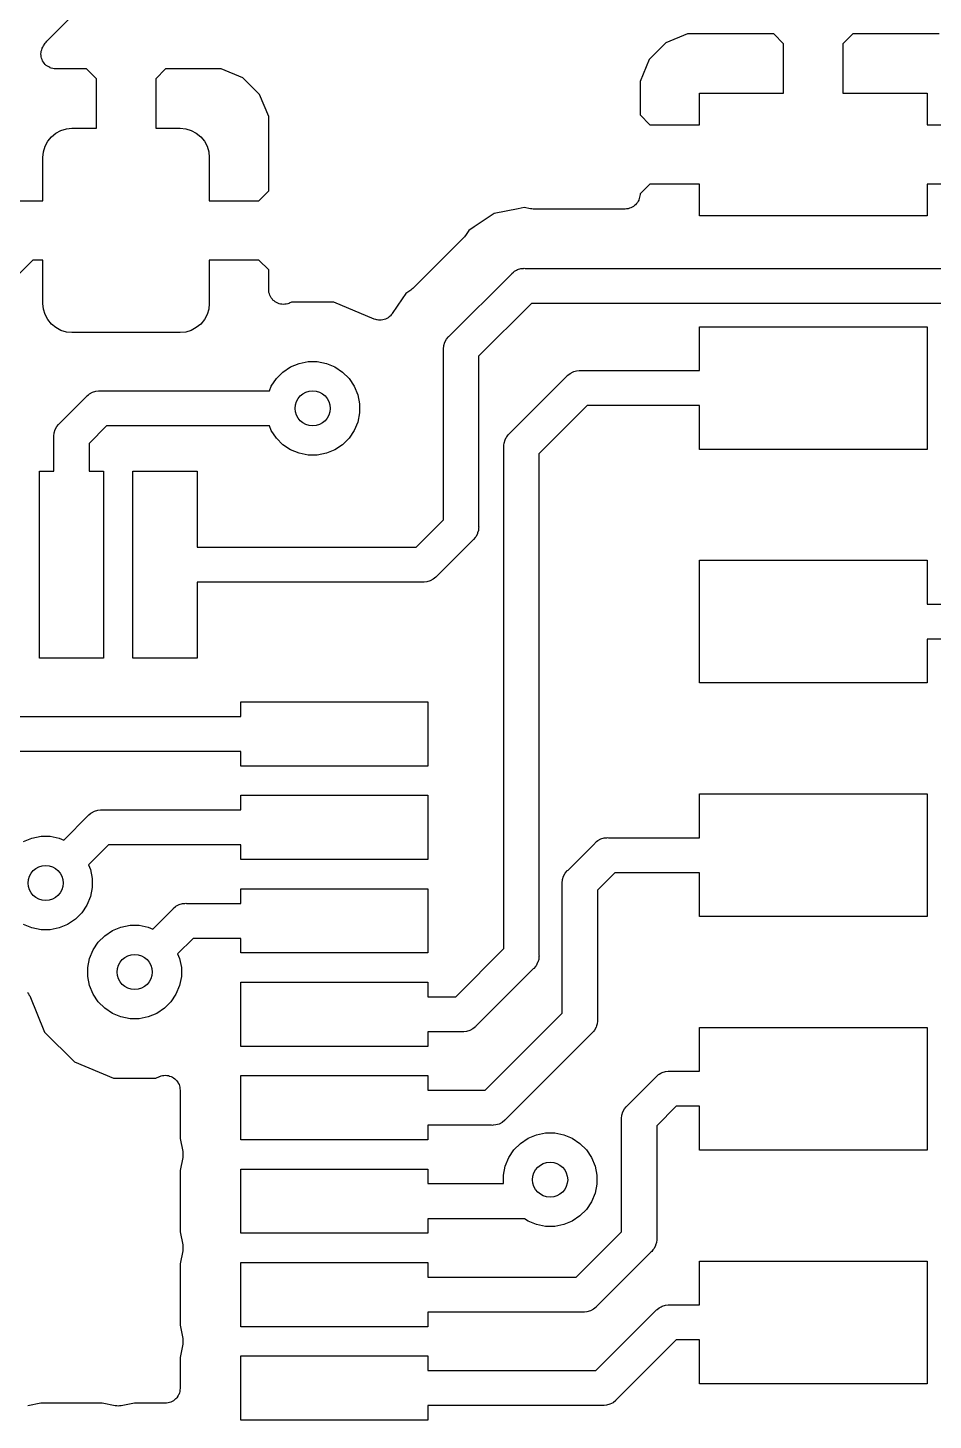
# Model space of a CAD drawing. Extents: x 103.3 to 173.2, y -93.7 to -52.1.
# Drawn here: x 139.29 to 147.04, y -72.16 to -60.24 of the extents above; entities that cross this region are included whole.
import ezdxf

# ---------------------------------------------------------------- set-up
doc = ezdxf.new("R2010")
doc.units = 0
doc.header["$MEASUREMENT"] = 0
doc.layers.add('BLACK', color=7, linetype='CONTINUOUS')

msp = doc.modelspace()

# ---------------------------------------------------------------- linework, layer by layer
at = {"layer": 'BLACK', "linetype": 'CONTINUOUS'}
for p, q in [((139.458, -60.3546), (139.857, -59.9559)), ((144.94, -60.293), (144.753, -60.3703)), ((145.678, -60.293), (144.94, -60.293)), ((145.762, -60.3774), (145.678, -60.293)), ((146.354, -60.293), (146.27, -60.3774)), ((147.092, -60.293), (146.354, -60.293)), ((139.409, -60.4405), (139.413, -60.4288)), ((139.413, -60.4288), (139.416, -60.4173)), ((139.416, -60.4168), (139.422, -60.4061)), ((139.416, -60.4171), (139.416, -60.4168)), ((139.416, -60.4173), (139.416, -60.4171)), ((139.422, -60.4061), (139.428, -60.3954)), ((139.428, -60.3954), (139.442, -60.3738)), ((139.442, -60.3738), (139.443, -60.3724)), ((139.442, -60.3738), (139.442, -60.3738)), ((139.442, -60.3738), (139.442, -60.3738)), ((139.442, -60.3738), (139.442, -60.3738)), ((139.443, -60.3724), (139.451, -60.3636)), ((139.451, -60.3636), (139.458, -60.3546)), ((144.753, -60.3703), (144.61, -60.5132)), ((145.762, -60.801), (145.762, -60.3774)), ((146.27, -60.3774), (146.27, -60.801)), ((139.406, -60.4651), (139.408, -60.4531)), ((139.406, -60.4654), (139.406, -60.4651)), ((139.406, -60.4657), (139.406, -60.4654)), ((139.407, -60.4778), (139.406, -60.4657)), ((139.409, -60.4898), (139.407, -60.4778)), ((139.408, -60.4531), (139.409, -60.441)), ((139.409, -60.4407), (139.409, -60.4405)), ((139.409, -60.441), (139.409, -60.4407)), ((139.409, -60.4901), (139.409, -60.4898)), ((139.409, -60.4903), (139.409, -60.4901)), ((139.412, -60.502), (139.409, -60.4903)), ((139.416, -60.5136), (139.412, -60.502)), ((139.416, -60.5138), (139.416, -60.5136)), ((139.416, -60.5141), (139.416, -60.5138)), ((139.421, -60.5248), (139.416, -60.5141)), ((139.427, -60.5355), (139.421, -60.5248)), ((139.427, -60.5358), (139.427, -60.5355)), ((139.427, -60.536), (139.427, -60.5358)), ((139.435, -60.5453), (139.427, -60.536)), ((139.443, -60.5549), (139.435, -60.5453)), ((139.443, -60.555), (139.443, -60.5549)), ((139.443, -60.5553), (139.443, -60.555)), ((139.452, -60.563), (139.443, -60.5553)), ((144.61, -60.5132), (144.533, -60.7)), ((139.462, -60.5708), (139.452, -60.563)), ((139.462, -60.5709), (139.462, -60.5708)), ((139.462, -60.5711), (139.462, -60.5709)), ((139.473, -60.5769), (139.462, -60.5711)), ((139.483, -60.5827), (139.473, -60.5769)), ((139.484, -60.5828), (139.483, -60.5827)), ((139.484, -60.5829), (139.484, -60.5828)), ((139.495, -60.5865), (139.484, -60.5829)), ((139.507, -60.5902), (139.495, -60.5865)), ((139.507, -60.5903), (139.507, -60.5902)), ((139.519, -60.5916), (139.507, -60.5903)), ((139.507, -60.5903), (139.507, -60.5903)), ((139.532, -60.593), (139.519, -60.5916)), ((139.533, -60.593), (139.532, -60.593)), ((139.532, -60.593), (139.532, -60.593)), ((139.532, -60.593), (139.532, -60.593)), ((139.532, -60.593), (139.532, -60.593)), ((139.797, -60.593), (139.533, -60.593)), ((139.881, -60.6774), (139.797, -60.593)), ((139.881, -61.101), (139.881, -60.6774)), ((140.473, -60.593), (140.389, -60.6774)), ((140.389, -60.6774), (140.389, -61.101)), ((140.949, -60.593), (140.473, -60.593)), ((141.135, -60.6703), (140.949, -60.593)), ((141.229, -60.7644), (141.135, -60.6703)), ((141.229, -60.7645), (141.229, -60.7644)), ((141.278, -60.8132), (141.229, -60.7645)), ((144.533, -60.7), (144.533, -60.9876)), ((141.356, -61), (141.278, -60.8132)), ((145.041, -61.072), (145.041, -60.801)), ((145.041, -60.801), (145.762, -60.801)), ((146.27, -60.801), (146.991, -60.801)), ((146.991, -60.801), (146.991, -61.072)), ((141.356, -61.6376), (141.356, -61)), ((144.533, -60.9876), (144.617, -61.072)), ((139.496, -61.1742), (139.534, -61.1431)), ((139.534, -61.1431), (139.577, -61.12)), ((139.577, -61.12), (139.624, -61.1058)), ((139.624, -61.1058), (139.672, -61.101)), ((139.672, -61.101), (139.881, -61.101)), ((140.389, -61.101), (140.597, -61.101)), ((140.597, -61.101), (140.646, -61.1058)), ((140.646, -61.1058), (140.693, -61.12)), ((140.693, -61.12), (140.736, -61.1431)), ((140.736, -61.1431), (140.774, -61.1742)), ((144.617, -61.072), (145.041, -61.072)), ((146.991, -61.072), (147.415, -61.072)), ((139.427, -61.3022), (139.442, -61.2553)), ((139.442, -61.2553), (139.465, -61.2121)), ((139.465, -61.2121), (139.496, -61.1742)), ((140.774, -61.1742), (140.805, -61.2121)), ((140.805, -61.2121), (140.828, -61.2553)), ((140.828, -61.2553), (140.843, -61.3022)), ((139.422, -61.351), (139.427, -61.3022)), ((139.422, -61.722), (139.422, -61.351)), ((140.843, -61.3022), (140.847, -61.351)), ((140.847, -61.351), (140.847, -61.722)), ((144.617, -61.58), (144.533, -61.6644)), ((145.041, -61.58), (144.617, -61.58)), ((145.041, -61.851), (145.041, -61.58)), ((147.415, -61.58), (146.991, -61.58)), ((146.991, -61.58), (146.991, -61.851)), ((138.999, -61.722), (139.422, -61.722)), ((140.847, -61.722), (141.271, -61.722)), ((141.271, -61.722), (141.356, -61.6376)), ((144.503, -61.7469), (144.495, -61.7561)), ((144.511, -61.7377), (144.503, -61.7469)), ((144.517, -61.7265), (144.511, -61.737)), ((144.511, -61.737), (144.511, -61.7374)), ((144.511, -61.7374), (144.511, -61.7377)), ((144.523, -61.716), (144.517, -61.7265)), ((144.527, -61.7038), (144.523, -61.7152)), ((144.523, -61.7152), (144.523, -61.7156)), ((144.523, -61.7156), (144.523, -61.716)), ((144.53, -61.6924), (144.527, -61.7038)), ((144.532, -61.6797), (144.53, -61.6915)), ((144.53, -61.6915), (144.53, -61.692)), ((144.53, -61.692), (144.53, -61.6924)), ((144.533, -61.6678), (144.532, -61.6797)), ((144.533, -61.6644), (144.533, -61.666)), ((144.533, -61.666), (144.533, -61.6669)), ((144.533, -61.6669), (144.533, -61.6669)), ((144.533, -61.6669), (144.533, -61.6669)), ((144.533, -61.6669), (144.533, -61.6678)), ((143.286, -61.8312), (143.113, -61.9468)), ((143.49, -61.7906), (143.286, -61.8312)), ((143.543, -61.7801), (143.49, -61.7906)), ((143.49, -61.7906), (143.49, -61.7906)), ((143.49, -61.7906), (143.49, -61.7906)), ((143.49, -61.7906), (143.49, -61.7906)), ((143.596, -61.7906), (143.543, -61.7801)), ((143.607, -61.7917), (143.596, -61.7906)), ((143.619, -61.793), (143.607, -61.7917)), ((143.62, -61.793), (143.619, -61.793)), ((144.406, -61.793), (143.62, -61.793)), ((143.62, -61.793), (143.62, -61.793)), ((143.62, -61.793), (143.62, -61.793)), ((143.62, -61.793), (143.62, -61.793)), ((144.418, -61.7918), (144.406, -61.793)), ((144.43, -61.7907), (144.418, -61.7918)), ((144.431, -61.7906), (144.43, -61.7906)), ((144.43, -61.7906), (144.43, -61.7907)), ((144.442, -61.7871), (144.431, -61.7906)), ((144.454, -61.7838), (144.442, -61.7871)), ((144.465, -61.7778), (144.454, -61.7834)), ((144.454, -61.7834), (144.454, -61.7835)), ((144.454, -61.7835), (144.454, -61.7838)), ((144.476, -61.7723), (144.465, -61.7778)), ((144.486, -61.7642), (144.476, -61.7718)), ((144.476, -61.7718), (144.476, -61.772)), ((144.476, -61.772), (144.476, -61.7723)), ((144.495, -61.7567), (144.486, -61.7642)), ((144.495, -61.7561), (144.495, -61.7564)), ((144.495, -61.7564), (144.495, -61.7567)), ((146.991, -61.851), (145.041, -61.851)), ((143.069, -61.9766), (143.039, -62.0211)), ((143.113, -61.9468), (143.069, -61.9766)), ((143.113, -61.9468), (143.113, -61.9468)), ((143.023, -62.0404), (142.591, -62.4721)), ((143.03, -62.0315), (143.023, -62.0404)), ((143.038, -62.0226), (143.03, -62.0315)), ((143.039, -62.0211), (143.038, -62.0226)), ((139.337, -62.23), (138.915, -62.6525)), ((139.422, -62.23), (139.337, -62.23)), ((139.422, -62.601), (139.422, -62.23)), ((141.271, -62.23), (140.847, -62.23)), ((140.847, -62.23), (140.847, -62.601)), ((141.356, -62.3144), (141.271, -62.23)), ((141.356, -62.4831), (141.356, -62.3144)), ((143.432, -62.3501), (143.436, -62.3444)), ((143.436, -62.3444), (143.45, -62.3331)), ((143.45, -62.3331), (143.459, -62.3257)), ((143.459, -62.3257), (143.475, -62.317)), ((143.475, -62.317), (143.485, -62.3117)), ((143.485, -62.3117), (143.514, -62.3032)), ((143.514, -62.3032), (143.536, -62.301)), ((143.536, -62.301), (143.543, -62.3003)), ((143.536, -62.301), (143.536, -62.301)), ((143.543, -62.3003), (143.55, -62.301)), ((143.55, -62.301), (157.705, -62.301)), ((142.901, -62.8807), (143.432, -62.3501)), ((141.357, -62.4951), (141.356, -62.4831)), ((141.358, -62.5071), (141.357, -62.4951)), ((141.358, -62.5074), (141.358, -62.5071)), ((141.358, -62.5077), (141.358, -62.5074)), ((141.361, -62.5192), (141.358, -62.5077)), ((141.365, -62.5308), (141.361, -62.5192)), ((141.365, -62.5311), (141.365, -62.5308)), ((141.365, -62.5315), (141.365, -62.5311)), ((141.371, -62.5421), (141.365, -62.5315)), ((141.376, -62.5528), (141.371, -62.5421)), ((141.377, -62.5531), (141.376, -62.5528)), ((141.377, -62.5534), (141.377, -62.5531)), ((141.384, -62.5628), (141.377, -62.5534)), ((141.392, -62.5721), (141.384, -62.5628)), ((141.392, -62.5723), (141.392, -62.5721)), ((141.392, -62.5726), (141.392, -62.5723)), ((141.402, -62.5803), (141.392, -62.5726)), ((141.411, -62.588), (141.402, -62.5803)), ((142.498, -62.5622), (142.413, -62.6887)), ((142.528, -62.5176), (142.498, -62.5621)), ((142.498, -62.5621), (142.498, -62.5622)), ((142.572, -62.4878), (142.528, -62.5176)), ((142.581, -62.4805), (142.572, -62.4878)), ((142.59, -62.4733), (142.581, -62.4805)), ((142.591, -62.4721), (142.59, -62.4733)), ((139.427, -62.6498), (139.422, -62.601)), ((139.442, -62.6967), (139.427, -62.6498)), ((139.465, -62.7399), (139.442, -62.6967)), ((140.828, -62.6967), (140.805, -62.7399)), ((140.843, -62.6498), (140.828, -62.6967)), ((140.847, -62.601), (140.843, -62.6498)), ((141.411, -62.5881), (141.411, -62.588)), ((141.411, -62.5884), (141.411, -62.5881)), ((141.422, -62.5941), (141.411, -62.5884)), ((141.433, -62.5999), (141.422, -62.5941)), ((141.433, -62.6), (141.433, -62.5999)), ((141.433, -62.6001), (141.433, -62.6)), ((141.445, -62.6037), (141.433, -62.6001)), ((141.456, -62.6073), (141.445, -62.6037)), ((141.457, -62.6074), (141.456, -62.6073)), ((141.457, -62.6075), (141.457, -62.6074)), ((141.469, -62.6087), (141.457, -62.6075)), ((141.481, -62.6101), (141.469, -62.6087)), ((141.482, -62.6101), (141.481, -62.61)), ((141.481, -62.61), (141.481, -62.6101)), ((141.494, -62.609), (141.482, -62.6101)), ((141.506, -62.6079), (141.494, -62.609)), ((141.518, -62.6045), (141.506, -62.6078)), ((141.506, -62.6078), (141.506, -62.6078)), ((141.506, -62.6078), (141.506, -62.6079)), ((141.529, -62.6011), (141.518, -62.6045)), ((141.53, -62.6008), (141.529, -62.6011)), ((141.531, -62.6004), (141.53, -62.6008)), ((141.53, -62.6008), (141.53, -62.6008)), ((141.53, -62.6008), (141.53, -62.6008)), ((141.551, -62.592), (141.531, -62.6004)), ((141.913, -62.592), (141.551, -62.592)), ((142.259, -62.7355), (141.913, -62.592)), ((142.404, -62.6994), (142.397, -62.7084)), ((142.412, -62.6902), (142.404, -62.6994)), ((142.413, -62.6894), (142.412, -62.6902)), ((142.413, -62.6887), (142.413, -62.6894)), ((142.413, -62.6894), (142.413, -62.6894)), ((142.413, -62.6894), (142.413, -62.6894)), ((143.605, -62.601), (143.152, -63.0541)), ((157.76, -62.601), (143.605, -62.601)), ((139.496, -62.7778), (139.465, -62.7399)), ((139.534, -62.8089), (139.496, -62.7778)), ((139.577, -62.832), (139.534, -62.8089)), ((140.736, -62.8089), (140.693, -62.832)), ((140.774, -62.7778), (140.736, -62.8089)), ((140.805, -62.7399), (140.774, -62.7778)), ((142.271, -62.739), (142.259, -62.7355)), ((142.282, -62.7425), (142.271, -62.739)), ((142.282, -62.7426), (142.282, -62.7425)), ((142.283, -62.7427), (142.282, -62.7426)), ((142.295, -62.7439), (142.283, -62.7427)), ((142.306, -62.7452), (142.295, -62.7439)), ((142.307, -62.7451), (142.306, -62.7452)), ((142.319, -62.744), (142.307, -62.7452)), ((142.307, -62.7452), (142.307, -62.7451)), ((142.331, -62.743), (142.319, -62.744)), ((142.332, -62.7428), (142.331, -62.743)), ((142.344, -62.7394), (142.332, -62.7428)), ((142.332, -62.7428), (142.332, -62.7428)), ((142.355, -62.7361), (142.344, -62.7394)), ((142.356, -62.7357), (142.355, -62.7358)), ((142.355, -62.7358), (142.355, -62.7361)), ((142.366, -62.7301), (142.356, -62.7357)), ((142.377, -62.7246), (142.366, -62.7301)), ((142.378, -62.7241), (142.377, -62.7243)), ((142.377, -62.7243), (142.377, -62.7246)), ((142.387, -62.7167), (142.378, -62.7241)), ((142.396, -62.7091), (142.387, -62.7167)), ((142.397, -62.7088), (142.396, -62.7091)), ((142.397, -62.7084), (142.397, -62.7088)), ((145.041, -63.176), (145.041, -62.801)), ((145.041, -62.801), (146.991, -62.801)), ((146.991, -62.801), (146.991, -63.851)), ((139.624, -62.8462), (139.577, -62.832)), ((139.672, -62.851), (139.624, -62.8462)), ((140.597, -62.851), (139.672, -62.851)), ((140.646, -62.8462), (140.597, -62.851)), ((140.693, -62.832), (140.646, -62.8462)), ((142.854, -62.9626), (142.863, -62.9343)), ((142.863, -62.9343), (142.877, -62.9083)), ((142.877, -62.9083), (142.891, -62.8911)), ((142.891, -62.8911), (142.895, -62.8854)), ((142.891, -62.8911), (142.891, -62.8911)), ((142.895, -62.8854), (142.901, -62.8807)), ((142.851, -62.992), (142.854, -62.9626)), ((142.852, -62.9994), (142.851, -62.992)), ((142.852, -64.4539), (142.852, -62.9994)), ((143.152, -63.0541), (143.152, -64.5086)), ((141.477, -63.1893), (141.543, -63.1455)), ((141.543, -63.1455), (141.615, -63.1154)), ((141.615, -63.1154), (141.693, -63.1)), ((141.693, -63.1), (141.771, -63.1)), ((141.771, -63.1), (141.849, -63.1154)), ((141.849, -63.1154), (141.921, -63.1455)), ((141.921, -63.1455), (141.987, -63.1893)), ((143.967, -63.1847), (143.989, -63.1782)), ((143.989, -63.1782), (144.011, -63.176)), ((144.011, -63.176), (144.018, -63.1753)), ((144.011, -63.176), (144.011, -63.176)), ((144.018, -63.1753), (144.025, -63.176)), ((144.025, -63.176), (145.041, -63.176)), ((141.378, -63.3105), (141.421, -63.245)), ((141.421, -63.245), (141.477, -63.1893)), ((141.987, -63.1893), (142.043, -63.245)), ((142.043, -63.245), (142.086, -63.3105)), ((143.417, -63.7147), (143.907, -63.2251)), ((143.907, -63.2251), (143.911, -63.2194)), ((143.911, -63.2194), (143.924, -63.2089)), ((143.924, -63.2089), (143.934, -63.2007)), ((143.934, -63.2007), (143.96, -63.1867)), ((143.96, -63.1867), (143.967, -63.1847)), ((139.567, -63.6267), (139.795, -63.3991)), ((139.795, -63.3991), (139.799, -63.3934)), ((139.799, -63.3934), (139.812, -63.3833)), ((139.812, -63.3833), (139.822, -63.3747)), ((139.822, -63.3747), (139.848, -63.3607)), ((139.848, -63.3607), (139.849, -63.3604)), ((139.849, -63.3604), (139.877, -63.3522)), ((139.877, -63.3522), (139.899, -63.35)), ((139.899, -63.35), (139.906, -63.3493)), ((139.899, -63.35), (139.899, -63.35)), ((139.906, -63.3493), (139.913, -63.35)), ((139.913, -63.35), (141.361, -63.35)), ((141.361, -63.35), (141.378, -63.3105)), ((142.086, -63.3105), (142.117, -63.3833)), ((142.117, -63.3833), (142.132, -63.4606)), ((142.132, -63.5394), (142.117, -63.6167)), ((142.132, -63.4606), (142.132, -63.5394)), ((144.08, -63.476), (143.668, -63.8881)), ((145.041, -63.476), (144.08, -63.476)), ((145.041, -63.851), (145.041, -63.476)), ((139.529, -63.6803), (139.543, -63.6543)), ((139.543, -63.6543), (139.557, -63.6371)), ((139.557, -63.6371), (139.561, -63.6314)), ((139.557, -63.6371), (139.557, -63.6371)), ((139.561, -63.6314), (139.567, -63.6267)), ((139.968, -63.65), (139.818, -63.8001)), ((141.361, -63.65), (139.968, -63.65)), ((141.378, -63.6895), (141.361, -63.65)), ((142.117, -63.6167), (142.086, -63.6895)), ((139.517, -63.738), (139.52, -63.7086)), ((139.518, -63.7454), (139.517, -63.738)), ((139.518, -64.038), (139.518, -63.7454)), ((139.52, -63.7086), (139.529, -63.6803)), ((141.421, -63.755), (141.378, -63.6895)), ((141.477, -63.8107), (141.421, -63.755)), ((142.043, -63.755), (141.987, -63.8107)), ((142.086, -63.6895), (142.043, -63.755)), ((143.37, -63.7966), (143.379, -63.7683)), ((143.379, -63.7683), (143.389, -63.749)), ((143.389, -63.749), (143.393, -63.7423)), ((143.393, -63.7423), (143.406, -63.7262)), ((143.406, -63.7262), (143.411, -63.7194)), ((143.411, -63.7194), (143.417, -63.7147)), ((139.818, -63.8001), (139.818, -64.038)), ((141.543, -63.8545), (141.477, -63.8107)), ((141.615, -63.8846), (141.543, -63.8545)), ((141.693, -63.9), (141.615, -63.8846)), ((141.849, -63.8846), (141.771, -63.9)), ((141.921, -63.8545), (141.849, -63.8846)), ((141.987, -63.8107), (141.921, -63.8545)), ((143.367, -63.826), (143.368, -63.8161)), ((143.368, -63.8334), (143.367, -63.826)), ((143.368, -63.8161), (143.37, -63.7966)), ((143.368, -68.1259), (143.368, -63.8334)), ((143.668, -63.8881), (143.668, -68.1807)), ((146.991, -63.851), (145.041, -63.851)), ((141.771, -63.9), (141.693, -63.9)), ((139.393, -65.638), (139.393, -64.038)), ((139.393, -64.038), (139.518, -64.038)), ((139.818, -64.038), (139.943, -64.038)), ((139.943, -64.038), (139.943, -65.638)), ((140.193, -65.638), (140.193, -64.038)), ((140.193, -64.038), (140.743, -64.038)), ((140.743, -64.038), (140.743, -64.688)), ((142.618, -64.688), (142.852, -64.4539)), ((143.122, -64.6059), (143.109, -64.6226)), ((143.127, -64.5997), (143.122, -64.6059)), ((143.141, -64.5737), (143.127, -64.5997)), ((143.143, -64.5666), (143.141, -64.5737)), ((143.15, -64.5454), (143.143, -64.5666)), ((143.152, -64.5234), (143.15, -64.5454)), ((143.152, -64.5086), (143.153, -64.516)), ((143.153, -64.516), (143.152, -64.5234)), ((143.152, -64.5234), (143.152, -64.5234)), ((140.743, -64.688), (142.618, -64.688)), ((143.103, -64.6273), (142.791, -64.9389)), ((143.109, -64.6226), (143.103, -64.6273)), ((145.041, -65.851), (145.041, -64.801)), ((145.041, -64.801), (146.991, -64.801)), ((146.991, -64.801), (146.991, -65.176)), ((142.764, -64.9633), (142.738, -64.9773)), ((142.787, -64.9446), (142.764, -64.9633)), ((142.791, -64.9389), (142.787, -64.9446)), ((142.673, -64.988), (140.743, -64.988)), ((140.743, -64.988), (140.743, -65.638)), ((142.68, -64.9887), (142.673, -64.988)), ((142.687, -64.988), (142.68, -64.9887)), ((142.709, -64.9858), (142.687, -64.988)), ((142.687, -64.988), (142.687, -64.988)), ((142.738, -64.9773), (142.709, -64.9858)), ((146.991, -65.176), (147.869, -65.176)), ((147.814, -65.476), (146.991, -65.476)), ((146.991, -65.476), (146.991, -65.851)), ((139.943, -65.638), (139.393, -65.638)), ((140.743, -65.638), (140.193, -65.638)), ((146.991, -65.851), (145.041, -65.851)), ((141.118, -66.138), (141.118, -66.013)), ((141.118, -66.013), (142.718, -66.013)), ((142.718, -66.013), (142.718, -66.563)), ((138.951, -66.138), (141.118, -66.138)), ((141.118, -66.438), (139.07, -66.438)), ((141.118, -66.563), (141.118, -66.438)), ((142.718, -66.563), (141.118, -66.563)), ((141.118, -66.938), (141.118, -66.813)), ((141.118, -66.813), (142.718, -66.813)), ((142.718, -66.813), (142.718, -67.363)), ((145.041, -67.176), (145.041, -66.801)), ((145.041, -66.801), (146.991, -66.801)), ((146.991, -66.801), (146.991, -67.851)), ((139.602, -67.1957), (139.811, -66.9871)), ((139.811, -66.9871), (139.815, -66.9814)), ((139.815, -66.9814), (139.833, -66.967)), ((139.833, -66.967), (139.838, -66.9627)), ((139.838, -66.9627), (139.864, -66.9487)), ((139.864, -66.9487), (139.893, -66.9402)), ((139.893, -66.9402), (139.915, -66.938)), ((139.915, -66.938), (139.922, -66.9373)), ((139.915, -66.938), (139.915, -66.938)), ((139.922, -66.9373), (139.929, -66.938)), ((139.929, -66.938), (141.118, -66.938)), ((139.257, -67.2095), (139.329, -67.1794)), ((139.329, -67.1794), (139.407, -67.164)), ((139.407, -67.164), (139.485, -67.164)), ((139.485, -67.164), (139.563, -67.1794)), ((139.563, -67.1794), (139.602, -67.1957)), ((143.917, -67.4527), (144.145, -67.2251)), ((144.145, -67.2251), (144.149, -67.2194)), ((144.149, -67.2194), (144.161, -67.2095)), ((144.161, -67.2095), (144.172, -67.2007)), ((144.172, -67.2007), (144.198, -67.1867)), ((144.198, -67.1867), (144.199, -67.1864)), ((144.199, -67.1864), (144.227, -67.1782)), ((144.227, -67.1782), (144.249, -67.176)), ((144.249, -67.176), (144.256, -67.1753)), ((144.249, -67.176), (144.249, -67.176)), ((144.256, -67.1753), (144.263, -67.176)), ((144.263, -67.176), (145.041, -67.176)), ((139.984, -67.238), (139.814, -67.4079)), ((141.118, -67.238), (139.984, -67.238)), ((141.118, -67.363), (141.118, -67.238)), ((139.814, -67.4079), (139.831, -67.4473)), ((139.831, -67.4473), (139.846, -67.5246)), ((142.718, -67.363), (141.118, -67.363)), ((143.893, -67.4803), (143.907, -67.4631)), ((143.907, -67.4631), (143.911, -67.4574)), ((143.907, -67.4631), (143.907, -67.4631)), ((143.911, -67.4574), (143.917, -67.4527)), ((139.846, -67.5246), (139.846, -67.6034)), ((143.867, -67.564), (143.87, -67.5346)), ((143.868, -67.5714), (143.867, -67.564)), ((143.868, -68.6779), (143.868, -67.5714)), ((143.87, -67.5346), (143.879, -67.5063)), ((143.879, -67.5063), (143.893, -67.4803)), ((144.318, -67.476), (144.168, -67.6261)), ((145.041, -67.476), (144.318, -67.476)), ((145.041, -67.851), (145.041, -67.476)), ((139.831, -67.6807), (139.8, -67.7535)), ((139.846, -67.6034), (139.831, -67.6807)), ((141.118, -67.738), (141.118, -67.613)), ((141.118, -67.613), (142.718, -67.613)), ((142.718, -67.613), (142.718, -68.163)), ((144.168, -67.6261), (144.168, -68.7326)), ((139.757, -67.819), (139.701, -67.8747)), ((139.8, -67.7535), (139.757, -67.819)), ((140.364, -67.9577), (140.535, -67.7871)), ((140.535, -67.7871), (140.539, -67.7814)), ((140.539, -67.7814), (140.559, -67.7657)), ((140.559, -67.7657), (140.562, -67.7627)), ((140.562, -67.7627), (140.588, -67.7487)), ((140.588, -67.7487), (140.589, -67.7484)), ((140.589, -67.7484), (140.617, -67.7402)), ((140.617, -67.7402), (140.639, -67.738)), ((140.639, -67.738), (140.646, -67.7373)), ((140.639, -67.738), (140.639, -67.738)), ((140.646, -67.7373), (140.653, -67.738)), ((140.653, -67.738), (141.118, -67.738)), ((139.329, -67.9486), (139.257, -67.9185)), ((139.407, -67.964), (139.329, -67.9486)), ((139.563, -67.9486), (139.485, -67.964)), ((139.635, -67.9185), (139.563, -67.9486)), ((139.701, -67.8747), (139.635, -67.9185)), ((140.019, -67.9715), (140.091, -67.9414)), ((140.091, -67.9414), (140.169, -67.926)), ((140.169, -67.926), (140.247, -67.926)), ((140.247, -67.926), (140.325, -67.9414)), ((140.325, -67.9414), (140.364, -67.9577)), ((146.991, -67.851), (145.041, -67.851)), ((139.485, -67.964), (139.407, -67.964)), ((139.897, -68.071), (139.953, -68.0153)), ((139.953, -68.0153), (140.019, -67.9715)), ((140.708, -68.038), (140.576, -68.1699)), ((141.118, -68.038), (140.708, -68.038)), ((141.118, -68.163), (141.118, -68.038)), ((139.823, -68.2093), (139.854, -68.1365)), ((139.854, -68.1365), (139.897, -68.071)), ((140.576, -68.1699), (140.593, -68.2093)), ((142.718, -68.163), (141.118, -68.163)), ((142.956, -68.538), (143.368, -68.1259)), ((143.668, -68.1807), (143.669, -68.188)), ((143.669, -68.188), (143.668, -68.1954)), ((139.808, -68.2866), (139.823, -68.2093)), ((139.808, -68.3654), (139.808, -68.2866)), ((140.593, -68.2093), (140.608, -68.2866)), ((140.608, -68.2866), (140.608, -68.3654)), ((143.619, -68.2993), (143.129, -68.7889)), ((143.625, -68.2946), (143.619, -68.2993)), ((143.638, -68.2787), (143.625, -68.2946)), ((143.643, -68.2717), (143.638, -68.2787)), ((143.657, -68.2457), (143.643, -68.2717)), ((143.658, -68.2422), (143.657, -68.2457)), ((143.666, -68.2174), (143.658, -68.2422)), ((143.668, -68.1954), (143.666, -68.2174)), ((143.668, -68.1954), (143.668, -68.1954)), ((139.823, -68.4427), (139.808, -68.3654)), ((140.608, -68.3654), (140.593, -68.4427)), ((141.118, -68.963), (141.118, -68.413)), ((141.118, -68.413), (142.718, -68.413)), ((142.718, -68.413), (142.718, -68.538)), ((139.291, -68.4998), (139.298, -68.5089)), ((139.298, -68.5089), (139.299, -68.5095)), ((139.299, -68.5095), (139.299, -68.51)), ((139.299, -68.51), (139.304, -68.5204)), ((139.304, -68.5204), (139.31, -68.5307)), ((139.31, -68.5307), (139.438, -68.8403)), ((139.854, -68.5155), (139.823, -68.4427)), ((139.897, -68.581), (139.854, -68.5155)), ((140.562, -68.5155), (140.519, -68.581)), ((140.593, -68.4427), (140.562, -68.5155)), ((142.718, -68.538), (142.956, -68.538)), ((139.953, -68.6367), (139.897, -68.581)), ((140.019, -68.6805), (139.953, -68.6367)), ((140.463, -68.6367), (140.397, -68.6805)), ((140.519, -68.581), (140.463, -68.6367)), ((140.091, -68.7106), (140.019, -68.6805)), ((140.169, -68.726), (140.091, -68.7106)), ((140.247, -68.726), (140.169, -68.726)), ((140.325, -68.7106), (140.247, -68.726)), ((140.397, -68.6805), (140.325, -68.7106)), ((143.208, -69.338), (143.868, -68.6779)), ((144.166, -68.7694), (144.16, -68.7878)), ((144.168, -68.7474), (144.166, -68.7694)), ((144.168, -68.7326), (144.169, -68.74)), ((144.169, -68.74), (144.168, -68.7474)), ((144.168, -68.7474), (144.168, -68.7474)), ((139.438, -68.8403), (139.694, -69.0958)), ((143.011, -68.838), (142.718, -68.838)), ((142.718, -68.838), (142.718, -68.963)), ((143.018, -68.8387), (143.011, -68.838)), ((143.025, -68.838), (143.018, -68.8387)), ((143.047, -68.8358), (143.025, -68.838)), ((143.025, -68.838), (143.025, -68.838)), ((143.076, -68.8273), (143.047, -68.8358)), ((143.102, -68.8133), (143.076, -68.8273)), ((143.125, -68.7946), (143.102, -68.8133)), ((143.129, -68.7889), (143.125, -68.7946)), ((144.119, -68.8513), (143.381, -69.5889)), ((144.125, -68.8466), (144.119, -68.8513)), ((144.135, -68.834), (144.125, -68.8466)), ((144.143, -68.8237), (144.135, -68.834)), ((144.157, -68.7977), (144.143, -68.8237)), ((144.16, -68.7878), (144.157, -68.7977)), ((145.041, -69.176), (145.041, -68.801)), ((145.041, -68.801), (146.991, -68.801)), ((146.991, -68.801), (146.991, -69.851)), ((142.718, -68.963), (141.118, -68.963)), ((139.694, -69.0958), (140.027, -69.234)), ((140.027, -69.234), (140.389, -69.234)), ((140.389, -69.234), (140.422, -69.2202)), ((140.422, -69.2202), (140.423, -69.2198)), ((140.423, -69.2198), (140.424, -69.2195)), ((140.423, -69.2198), (140.423, -69.2198)), ((140.423, -69.2198), (140.423, -69.2198)), ((140.424, -69.2195), (140.435, -69.2161)), ((140.435, -69.2161), (140.447, -69.2128)), ((140.447, -69.2126), (140.459, -69.2116)), ((140.447, -69.2127), (140.447, -69.2126)), ((140.447, -69.2128), (140.447, -69.2127)), ((140.459, -69.2116), (140.471, -69.2105)), ((140.471, -69.2105), (140.472, -69.2106)), ((140.472, -69.2106), (140.472, -69.2105)), ((140.472, -69.2105), (140.484, -69.2118)), ((140.484, -69.2118), (140.496, -69.2131)), ((140.496, -69.2131), (140.496, -69.2132)), ((140.496, -69.2132), (140.497, -69.2133)), ((140.497, -69.2133), (140.508, -69.2168)), ((140.508, -69.2168), (140.52, -69.2204)), ((140.52, -69.2204), (140.52, -69.2206)), ((140.52, -69.2206), (140.52, -69.2207)), ((140.52, -69.2207), (140.531, -69.2265)), ((140.531, -69.2265), (140.542, -69.2322)), ((140.542, -69.2322), (140.542, -69.2324)), ((140.542, -69.2324), (140.542, -69.2326)), ((140.542, -69.2326), (140.551, -69.2403)), ((140.551, -69.2403), (140.561, -69.248)), ((140.561, -69.248), (140.561, -69.2483)), ((140.561, -69.2483), (140.561, -69.2485)), ((140.561, -69.2485), (140.569, -69.2577)), ((140.569, -69.2577), (140.576, -69.2672)), ((141.118, -69.763), (141.118, -69.213)), ((141.118, -69.213), (142.718, -69.213)), ((142.718, -69.213), (142.718, -69.338)), ((144.425, -69.4687), (144.669, -69.2251)), ((144.669, -69.2251), (144.673, -69.2194)), ((144.673, -69.2194), (144.691, -69.2048)), ((144.691, -69.2048), (144.696, -69.2007)), ((144.696, -69.2007), (144.711, -69.1928)), ((144.711, -69.1928), (144.722, -69.1867)), ((144.722, -69.1867), (144.751, -69.1782)), ((144.751, -69.1782), (144.773, -69.176)), ((144.773, -69.176), (144.78, -69.1753)), ((144.773, -69.176), (144.773, -69.176)), ((144.78, -69.1753), (144.787, -69.176)), ((144.787, -69.176), (145.041, -69.176)), ((140.576, -69.2672), (140.577, -69.2675)), ((140.577, -69.2675), (140.577, -69.2678)), ((140.577, -69.2678), (140.582, -69.2784)), ((140.582, -69.2784), (140.588, -69.2891)), ((140.588, -69.2891), (140.588, -69.2894)), ((140.588, -69.2894), (140.588, -69.2897)), ((140.588, -69.2897), (140.592, -69.3013)), ((140.592, -69.3013), (140.595, -69.3129)), ((140.595, -69.3129), (140.595, -69.3132)), ((140.595, -69.3132), (140.595, -69.3135)), ((140.595, -69.3135), (140.596, -69.3254)), ((140.596, -69.3254), (140.598, -69.3375)), ((140.598, -69.3375), (140.598, -69.7505)), ((142.718, -69.338), (143.208, -69.338)), ((144.387, -69.5223), (144.401, -69.4963)), ((144.401, -69.4963), (144.415, -69.4791)), ((144.415, -69.4791), (144.419, -69.4734)), ((144.415, -69.4791), (144.415, -69.4791)), ((144.419, -69.4734), (144.425, -69.4687)), ((144.842, -69.476), (144.676, -69.6421)), ((145.041, -69.476), (144.842, -69.476)), ((145.041, -69.851), (145.041, -69.476)), ((143.354, -69.6133), (143.328, -69.6273)), ((143.377, -69.5946), (143.354, -69.6133)), ((143.381, -69.5889), (143.377, -69.5946)), ((144.375, -69.58), (144.378, -69.5506)), ((144.376, -69.5874), (144.375, -69.58)), ((144.376, -70.5499), (144.376, -69.5874)), ((144.378, -69.5506), (144.387, -69.5223)), ((143.263, -69.638), (142.718, -69.638)), ((142.718, -69.638), (142.718, -69.763)), ((143.27, -69.6387), (143.263, -69.638)), ((143.277, -69.638), (143.27, -69.6387)), ((143.299, -69.6358), (143.277, -69.638)), ((143.277, -69.638), (143.277, -69.638)), ((143.328, -69.6273), (143.299, -69.6358)), ((143.575, -69.7495), (143.647, -69.7194)), ((143.647, -69.7194), (143.725, -69.704)), ((143.725, -69.704), (143.803, -69.704)), ((143.803, -69.704), (143.881, -69.7194)), ((143.881, -69.7194), (143.953, -69.7495)), ((144.676, -69.6421), (144.676, -70.6046)), ((140.598, -69.7505), (140.62, -69.8632)), ((142.718, -69.763), (141.118, -69.763)), ((143.41, -69.9145), (143.453, -69.849)), ((143.453, -69.849), (143.509, -69.7933)), ((143.509, -69.7933), (143.575, -69.7495)), ((143.953, -69.7495), (144.019, -69.7933)), ((144.019, -69.7933), (144.075, -69.849)), ((144.075, -69.849), (144.118, -69.9145)), ((146.991, -69.851), (145.041, -69.851)), ((140.62, -69.9128), (140.598, -70.0255)), ((140.62, -69.8632), (140.62, -69.865)), ((140.62, -69.865), (140.621, -69.8766)), ((140.621, -69.9012), (140.62, -69.9128)), ((140.621, -69.8766), (140.622, -69.8881)), ((140.622, -69.8897), (140.621, -69.9012)), ((140.622, -69.8881), (140.622, -69.8889)), ((140.622, -69.8889), (140.622, -69.8897)), ((143.379, -69.9873), (143.41, -69.9145)), ((144.118, -69.9145), (144.149, -69.9873)), ((140.598, -70.0255), (140.598, -70.5505)), ((141.118, -70.563), (141.118, -70.013)), ((141.118, -70.013), (142.718, -70.013)), ((142.718, -70.013), (142.718, -70.138)), ((143.364, -70.0646), (143.379, -69.9873)), ((143.364, -70.138), (143.364, -70.0646)), ((144.149, -69.9873), (144.164, -70.0646)), ((144.164, -70.0646), (144.164, -70.1434)), ((142.718, -70.138), (143.364, -70.138)), ((144.164, -70.1434), (144.149, -70.2207)), ((144.118, -70.2935), (144.075, -70.359)), ((144.149, -70.2207), (144.118, -70.2935)), ((143.544, -70.438), (142.718, -70.438)), ((142.718, -70.438), (142.718, -70.563)), ((143.575, -70.4585), (143.544, -70.438)), ((144.019, -70.4147), (143.953, -70.4585)), ((144.075, -70.359), (144.019, -70.4147)), ((140.598, -70.5505), (140.62, -70.6632)), ((142.718, -70.563), (141.118, -70.563)), ((143.647, -70.4886), (143.575, -70.4585)), ((143.725, -70.504), (143.647, -70.4886)), ((143.803, -70.504), (143.725, -70.504)), ((143.881, -70.4886), (143.803, -70.504)), ((143.953, -70.4585), (143.881, -70.4886)), ((143.988, -70.938), (144.376, -70.5499)), ((140.62, -70.6632), (140.62, -70.665)), ((140.62, -70.665), (140.621, -70.6766)), ((140.621, -70.6766), (140.622, -70.6881)), ((140.622, -70.6897), (140.621, -70.7012)), ((140.622, -70.6881), (140.622, -70.6889)), ((140.622, -70.6889), (140.622, -70.6897)), ((144.665, -70.6697), (144.651, -70.6957)), ((144.666, -70.666), (144.665, -70.6697)), ((144.674, -70.6414), (144.666, -70.666)), ((144.676, -70.6194), (144.674, -70.6414)), ((144.676, -70.6046), (144.677, -70.612)), ((144.677, -70.612), (144.676, -70.6194)), ((144.676, -70.6194), (144.676, -70.6194)), ((140.62, -70.7128), (140.598, -70.8255)), ((140.621, -70.7012), (140.62, -70.7128)), ((144.627, -70.7233), (144.161, -71.1889)), ((144.633, -70.7186), (144.627, -70.7233)), ((144.644, -70.7046), (144.633, -70.7186)), ((144.651, -70.6957), (144.644, -70.7046)), ((145.041, -71.176), (145.041, -70.801)), ((145.041, -70.801), (146.991, -70.801)), ((146.991, -70.801), (146.991, -71.851)), ((140.598, -70.8255), (140.598, -71.3505)), ((141.118, -71.363), (141.118, -70.813)), ((141.118, -70.813), (142.718, -70.813)), ((142.718, -70.813), (142.718, -70.938)), ((142.718, -70.938), (143.988, -70.938)), ((144.043, -71.238), (142.718, -71.238)), ((142.718, -71.238), (142.718, -71.363)), ((144.05, -71.2387), (144.043, -71.238)), ((144.057, -71.238), (144.05, -71.2387)), ((144.079, -71.2358), (144.057, -71.238)), ((144.057, -71.238), (144.057, -71.238)), ((144.108, -71.2273), (144.079, -71.2358)), ((144.134, -71.2133), (144.108, -71.2273)), ((144.157, -71.1946), (144.134, -71.2133)), ((144.156, -71.738), (144.669, -71.2251)), ((144.161, -71.1889), (144.157, -71.1946)), ((144.669, -71.2251), (144.673, -71.2194)), ((144.673, -71.2194), (144.679, -71.2147)), ((144.679, -71.2147), (144.696, -71.2007)), ((144.679, -71.2147), (144.679, -71.2147)), ((144.696, -71.2007), (144.713, -71.1917)), ((144.713, -71.1917), (144.722, -71.1867)), ((144.722, -71.1867), (144.751, -71.1782)), ((144.751, -71.1782), (144.773, -71.176)), ((144.773, -71.176), (144.78, -71.1753)), ((144.773, -71.176), (144.773, -71.176)), ((144.78, -71.1753), (144.787, -71.176)), ((144.787, -71.176), (145.041, -71.176)), ((140.598, -71.3505), (140.62, -71.4632)), ((142.718, -71.363), (141.118, -71.363)), ((140.62, -71.5128), (140.598, -71.6255)), ((140.62, -71.4632), (140.62, -71.465)), ((140.62, -71.465), (140.621, -71.4766)), ((140.621, -71.5012), (140.62, -71.5128)), ((140.621, -71.4766), (140.622, -71.4881)), ((140.622, -71.4897), (140.621, -71.5012)), ((140.622, -71.4881), (140.622, -71.4889)), ((140.622, -71.4889), (140.622, -71.4897)), ((144.842, -71.476), (144.329, -71.9889)), ((145.041, -71.476), (144.842, -71.476)), ((145.041, -71.851), (145.041, -71.476)), ((140.598, -71.6255), (140.598, -71.8906)), ((141.118, -72.163), (141.118, -71.613)), ((141.118, -71.613), (142.718, -71.613)), ((142.718, -71.613), (142.718, -71.738)), ((142.718, -71.738), (144.156, -71.738)), ((146.991, -71.851), (145.041, -71.851)), ((140.53, -72.0024), (140.519, -72.008)), ((140.54, -71.9968), (140.53, -72.0024)), ((140.541, -71.9963), (140.54, -71.9965)), ((140.54, -71.9965), (140.54, -71.9968)), ((140.55, -71.9888), (140.541, -71.9963)), ((140.559, -71.9813), (140.55, -71.9888)), ((140.56, -71.981), (140.559, -71.9813)), ((140.568, -71.9714), (140.56, -71.9807)), ((140.56, -71.9807), (140.56, -71.981)), ((140.575, -71.9623), (140.568, -71.9714)), ((140.576, -71.9619), (140.575, -71.9623)), ((140.582, -71.951), (140.576, -71.9616)), ((140.576, -71.9616), (140.576, -71.9619)), ((140.587, -71.9406), (140.582, -71.951)), ((140.588, -71.9398), (140.587, -71.9402)), ((140.587, -71.9402), (140.587, -71.9406)), ((140.591, -71.9284), (140.588, -71.9398)), ((140.595, -71.917), (140.591, -71.9284)), ((140.596, -71.9042), (140.595, -71.9161)), ((140.595, -71.9161), (140.595, -71.9165)), ((140.595, -71.9165), (140.595, -71.917)), ((140.598, -71.8923), (140.596, -71.9042)), ((140.598, -71.8906), (140.598, -71.8914)), ((140.598, -71.8914), (140.598, -71.8914)), ((140.598, -71.8914), (140.598, -71.8915)), ((140.598, -71.8915), (140.598, -71.8923)), ((144.325, -71.9946), (144.302, -72.0133)), ((144.329, -71.9889), (144.325, -71.9946)), ((139.406, -72.0176), (139.293, -72.04)), ((139.93, -72.0176), (139.406, -72.0176)), ((140.043, -72.04), (139.93, -72.0176)), ((140.055, -72.0411), (140.043, -72.04)), ((140.066, -72.0424), (140.055, -72.0411)), ((140.067, -72.0423), (140.066, -72.0424)), ((140.068, -72.0424), (140.067, -72.0423)), ((140.079, -72.0413), (140.068, -72.0424)), ((140.091, -72.0403), (140.079, -72.0413)), ((140.093, -72.04), (140.091, -72.0403)), ((140.206, -72.0176), (140.093, -72.04)), ((140.093, -72.04), (140.093, -72.04)), ((140.093, -72.04), (140.093, -72.04)), ((140.093, -72.04), (140.093, -72.04)), ((140.471, -72.0176), (140.206, -72.0176)), ((140.482, -72.0164), (140.471, -72.0176)), ((140.494, -72.0153), (140.482, -72.0164)), ((140.495, -72.0152), (140.494, -72.0153)), ((140.507, -72.0117), (140.495, -72.0151)), ((140.495, -72.0151), (140.495, -72.0152)), ((140.518, -72.0083), (140.507, -72.0117)), ((140.519, -72.0081), (140.518, -72.0083)), ((140.519, -72.008), (140.519, -72.0081)), ((144.211, -72.038), (142.718, -72.038)), ((142.718, -72.038), (142.718, -72.163)), ((144.218, -72.0387), (144.211, -72.038)), ((144.225, -72.038), (144.218, -72.0387)), ((144.247, -72.0358), (144.225, -72.038)), ((144.225, -72.038), (144.225, -72.038)), ((144.276, -72.0273), (144.247, -72.0358)), ((144.302, -72.0133), (144.276, -72.0273)), ((142.718, -72.163), (141.118, -72.163))]:
    msp.add_line(p, q, dxfattribs=at)
at = {"layer": 'BLACK'}
for centre in [(141.732, -63.5), (139.446, -67.564), (140.208, -68.326), (143.764, -70.104)]:
    msp.add_circle(centre, 0.15, dxfattribs=at)

doc.saveas('drawing.dxf')
